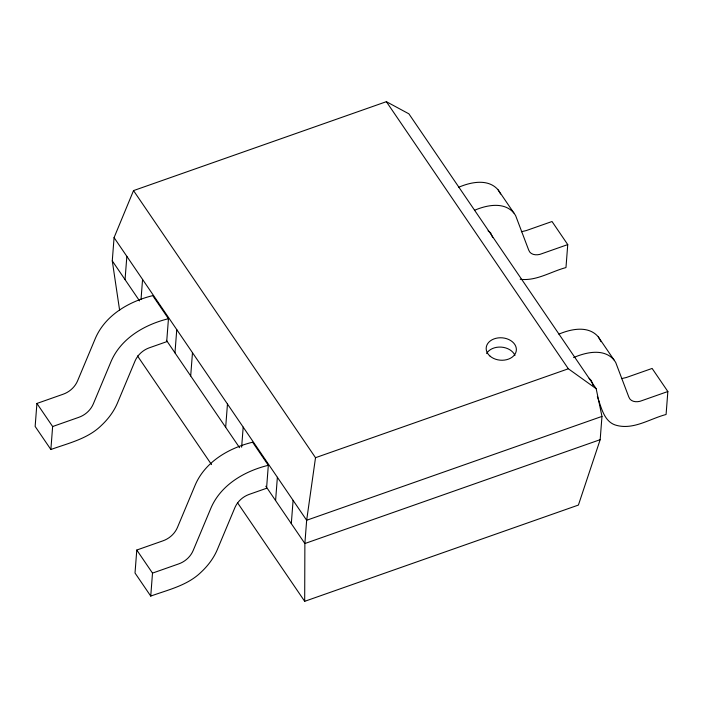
<?xml version="1.0" encoding="UTF-8"?>
<svg xmlns="http://www.w3.org/2000/svg" width="703" height="703" viewBox="0 0 703 703"><rect width="100%" height="100%" fill="white"/><g stroke="black" fill="none" stroke-linecap="round" stroke-linejoin="round"><path stroke-width="1.05" d="M304.689 601.32L304.874 543.533L306.657 520.264L315.515 457.697L133.526 190.601L386.369 101.68L408.891 113.833L596.179 388.715L601.97 416.404L600.177 439.674L578.411 505.062L304.689 601.32L237.438 502.627M36.916 403.452L35.15 426.44L50.871 449.516C68.261 443.198 87.611 438.953 101.285 425.535C107.963 419.287 113.64 411.861 117.278 403.434L135.152 360.744C137.762 354.83 142.946 350.156 148.983 347.923L166.69 341.693L168.456 318.714L152.736 295.638C129.124 301.438 105.485 315.014 95.45 338.169L77.602 380.806C74.957 387.125 69.421 392.072 62.98 394.286L36.916 403.452L52.637 426.528L50.871 449.516M119.633 310.357L112.278 260.875L114.071 237.605L133.526 190.601M125.055 279.618L126.848 256.349M141.022 299.522L142.568 279.425M136.786 550.036L135.02 573.015L150.741 596.091C168.131 589.782 187.481 585.529 201.155 572.11C207.833 565.871 213.51 558.446 217.148 550.018L235.03 507.32C237.632 501.415 242.816 496.74 248.853 494.508L266.56 488.277L268.326 465.289L252.605 442.213C228.993 448.013 205.355 461.599 195.32 484.754L177.472 527.391C174.827 533.709 169.291 538.656 162.85 540.871L136.786 550.036L152.507 573.112L150.741 596.091M174.968 352.88L176.761 329.61M190.689 375.956L192.481 352.686M225.672 427.292L227.464 404.023M241.639 447.196L243.185 427.099M275.585 500.554L277.377 477.284M291.306 523.63L293.098 500.36M521.362 231.718L526.152 230.61L552.022 221.515L567.743 244.591L565.977 267.571C550.959 271.551 536.354 281.262 520.22 279.276M621.47 378.636L626.259 377.537L652.129 368.442L667.85 391.518L666.084 414.498C650.231 418.601 634.115 429.779 617.023 425.5C603.877 422.477 601.381 407.151 597.348 396.606M458.769 187.226C470.992 181.998 488.304 178.377 498.172 189.915L515.589 215.505L528.665 249.996C530.466 255.435 537.417 255.637 541.872 253.686L567.743 244.591M474.49 210.302C486.713 205.074 504.025 201.445 513.893 212.991M168.456 318.714C144.844 324.505 121.206 338.09 111.171 361.245L93.323 403.882C90.678 410.201 85.142 415.148 78.701 417.362L52.637 426.528M558.876 334.153C571.1 328.925 588.411 325.296 598.279 336.842L615.696 362.432L628.772 396.914C630.573 402.362 637.516 402.564 641.98 400.613L667.85 391.518M573.578 357.581C586.056 352.247 603.824 348.055 614 359.918M268.326 465.289C244.714 471.089 221.076 484.675 211.041 507.83L193.193 550.467C190.548 556.785 185.021 561.723 178.571 563.947L152.507 573.112M315.515 457.697L568.349 368.776L596.179 388.715M601.97 416.404L306.657 520.264L114.071 237.605M600.177 439.674L304.874 543.533L265.822 486.221M488.067 230.839L490.58 232.755L492.741 237.614M589.123 378.276L591.276 380.551L593.227 385.543M386.369 101.68L568.349 368.776M112.278 260.875L139.572 300.919M166.426 340.331L239.582 447.706M137.498 355.929L211.533 464.595M598.279 336.842L601.065 341.702M498.172 189.915L500.598 193.993M486.608 353.53A15.123 11.222 4.4 0 1 501.23 347.115A15.123 11.222 4.4 0 1 514.965 355.454M490.123 356.201A15.123 11.222 4.4 0 0 515.668 352.897A15.123 11.222 4.4 0 0 498.023 337.923A15.123 11.222 4.4 0 0 490.123 356.201"/></g></svg>
